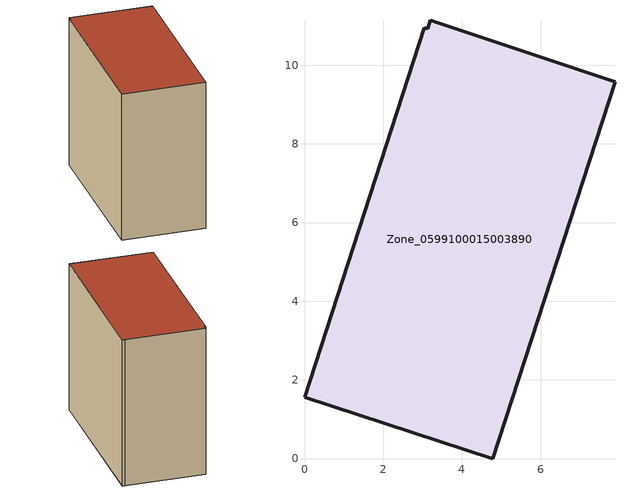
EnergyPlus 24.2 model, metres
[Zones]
Zone_0599100015003890
 floor ground (C_G): 3.2,11.14 7.78,9.62 7.89,9.58 4.78,0 0,1.56 3.05,10.95 3.13,10.93 z0.8
 wall outside (C_F): 7.78,9.62 3.2,11.14 3.13,10.93 3.05,10.95 0,1.56 4.78,0 7.89,9.58 7.78,9.62 z0.8:10.09
 roof outside (C_R): 7.89,9.58 7.78,9.62 3.2,11.14 3.13,10.93 3.05,10.95 0,1.56 4.78,0 z10.09
[BUILDING]
Pand.0599100015003890: North Axis=0; Terrain=City; Loads Convergence Tolerance Value=0.04; Temperature Convergence Tolerance Value=0.4; Solar Distribution=FullExterior; Maximum Number of Warmup Days=25; Minimum Number of Warmup Days=1
[Site:Location]
Rotterdam.The.Hague.AP_ZH_NLD Design_Conditions: Latitude=51.96; Longitude=4.45; Time Zone=1; Elevation=-4.5
[SITE:GROUNDTEMPERATURE:BUILDINGSURFACE]
18, 18, 18, 18, 18, 18, 18, 18, 18, 18, 18, 18
[MATERIAL] Thermal Absorptance=0.9; Solar Absorptance=0.7; Visible Absorptance=0.7
Name | Roughness | Thickness | Conductivity | Density | Specific Heat
G.TI.1965-1974 | MediumSmooth | 0.15 | 0.882353 | 540 | 1210
F.TI.1965-1974 | Rough | 0.3 | 0.697674 | 1920 | 840
R.TI.1965-1974 | MediumRough | 0.2 | 0.232558 | 1500 | 1000
[CONSTRUCTION]
C_G: G.TI.1965-1974
C_F: F.TI.1965-1974
C_R: R.TI.1965-1974
[ZONE]
Zone_0599100015003890: Type=1; Multiplier=1; Ceiling Height=Autocalculate; Volume=Autocalculate; Floor Area=autocalculate; Part of Total Floor Area=Yes
[ZONEINFILTRATION:DESIGNFLOWRATE]
Infil_Zone_0599100015003890: Zone or ZoneList or Space or SpaceList=Zone_0599100015003890; Schedule=AlwaysOn; Design Flow Rate Calculation Method=Flow/Area; Flow Rate per Floor Area=0.003; Constant Term Coefficient=1; Temperature Term Coefficient=0; Velocity Term Coefficient=0; Velocity Squared Term Coefficient=0
[HVACTEMPLATE:ZONE:IDEALLOADSAIRSYSTEM]
Zone_0599100015003890: Maximum Heating Supply Air Temperature=50; Minimum Cooling Supply Air Temperature=13; Maximum Heating Supply Air Humidity Ratio=0.0156; Minimum Cooling Supply Air Humidity Ratio=0.0077; Heating Limit=NoLimit; Cooling Limit=NoLimit; Dehumidification Control Type=ConstantSensibleHeatRatio; Cooling Sensible Heat Ratio=0.7; Dehumidification Setpoint=60; Humidification Control Type=None; Humidification Setpoint=30; Outdoor Air Method=None; Outdoor Air Flow Rate per Person=0.00944; Outdoor Air Flow Rate per Zone Floor Area=0; Outdoor Air Flow Rate per Zone=0; Demand Controlled Ventilation Type=None; Outdoor Air Economizer Type=NoEconomizer; Heat Recovery Type=None; Sensible Heat Recovery Effectiveness=0.7; Latent Heat Recovery Effectiveness=0.65
[ZONECONTROL:THERMOSTAT]
ThermostatControl_Zone_0599100015003890: Zone or ZoneList=Zone_0599100015003890; Control Type Schedule=DualSetpointControlType; Control 1=Thermostat_Zone_0599100015003890; Temperature Difference Between Cutout And Setpoint=0
[THERMOSTATSETPOINT:DUALSETPOINT]
Thermostat_Zone_0599100015003890: Heating Setpoint Temperature Schedule=HeatingSetpoint_Zone_0599100015003890; Cooling Setpoint Temperature Schedule=CoolingSetpoint_Zone_0599100015003890
[SCHEDULE:COMPACT]
HeatingSetpoint_Zone_0599100015003890: Through: 12/31, For: AllDays, Until: 24:00, 21
CoolingSetpoint_Zone_0599100015003890: Through: 12/31, For: AllDays, Until: 24:00, 24
DualSetpointControlType: Through: 12/31, For: AllDays, Until: 24:00, 4
AlwaysOn: Through: 12/31, For: AllDays, Until: 24:00, 1
